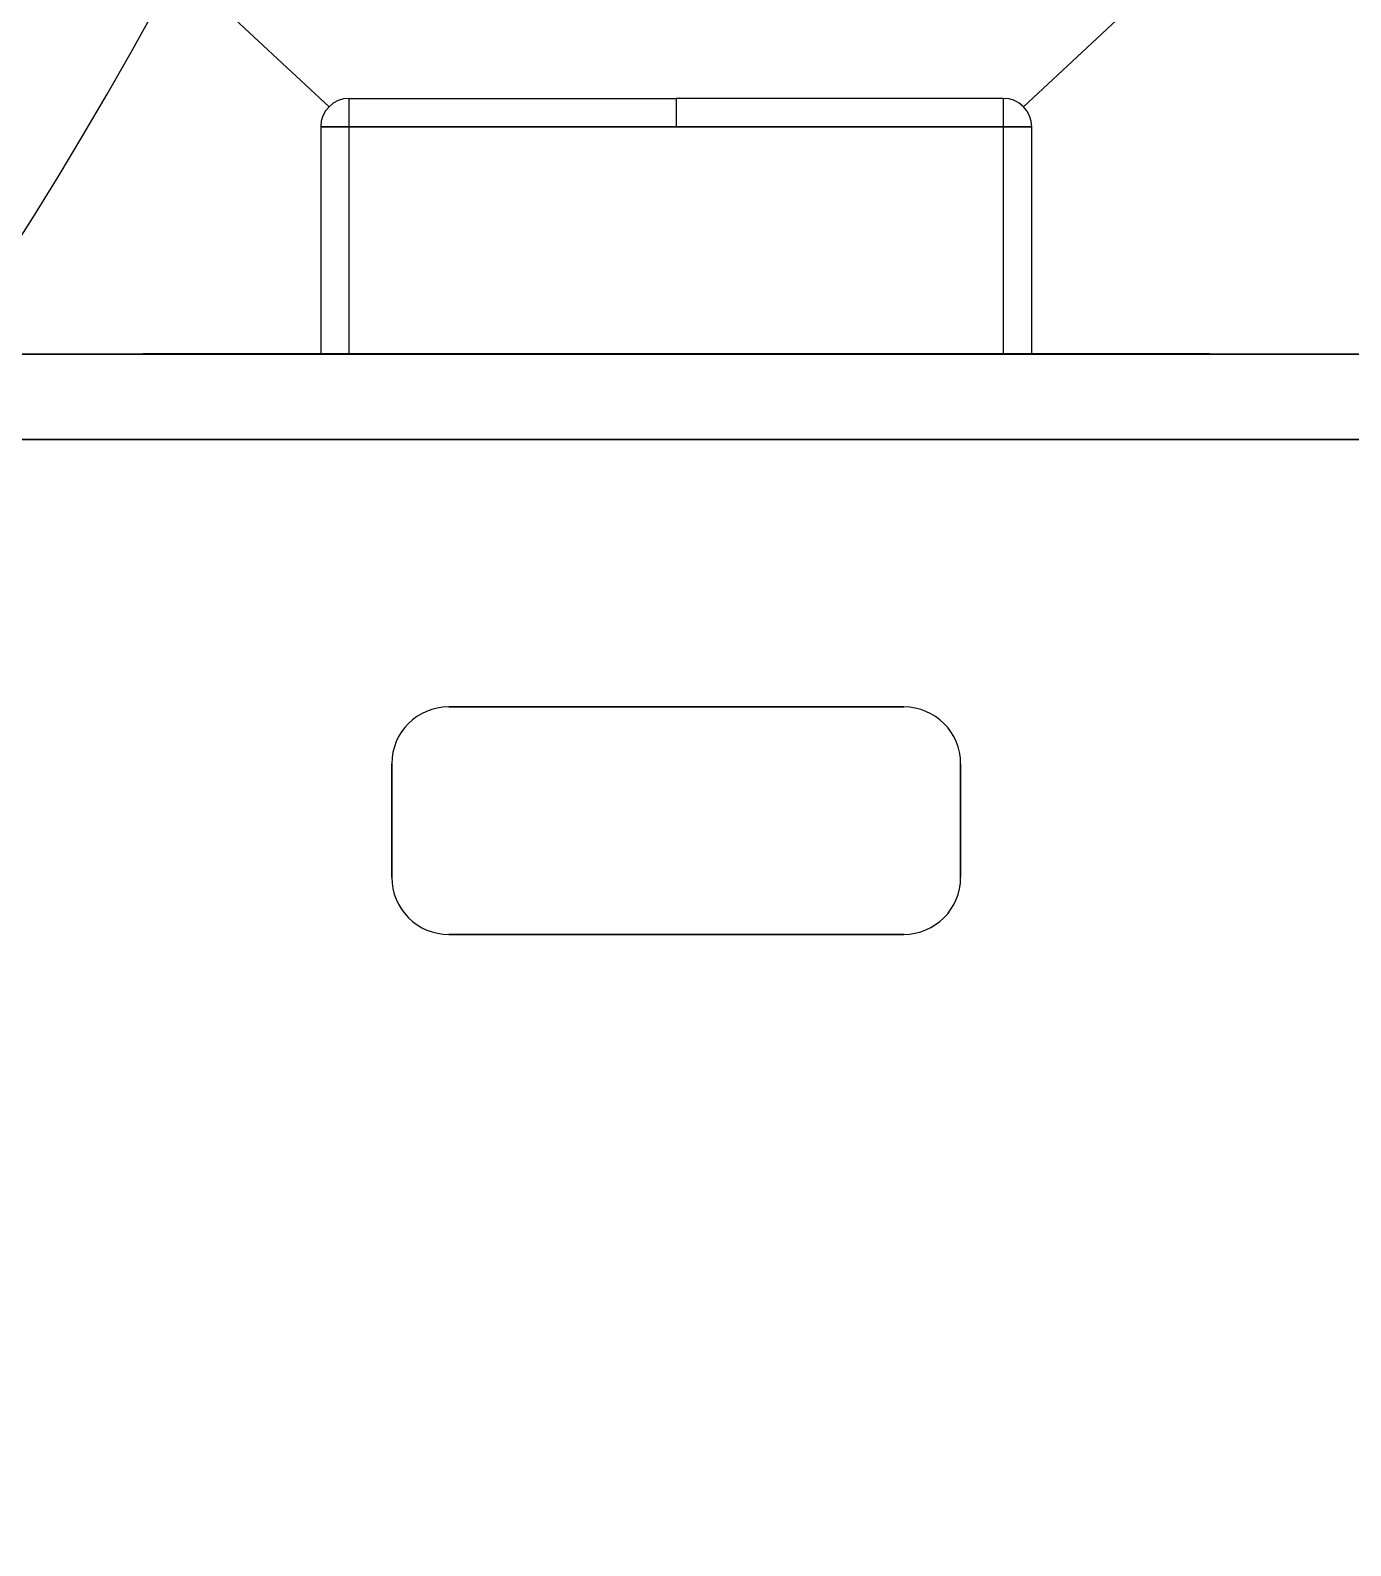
# Model space of a CAD drawing. Header units: millimetres. Extents: x 441156 to 441876, y 4514765 to 4515211.
# Drawn here: x 441348.5219 to 441348.754, y 4515148.1298 to 4515148.3963 of the extents above; entities that cross this region are included whole.
import ezdxf

# ---------------------------------------------------------------- set-up
doc = ezdxf.new("R2010")
doc.units = ezdxf.units.MM
doc.layers.add('01_mono PRIMERA', color=2, linetype='Continuous')
doc.layers.add('Instalaciones_ventilación_extracción', color=86, linetype='Continuous', lineweight=25)

# ---------------------------------------------------------------- blocks, each defined once
blk = doc.blocks.new('A$C065C7C63')
at = {"layer": '01_mono PRIMERA', "color": 254}
blk.add_arc((15.43221913315313, 9.214894154853937, -5.30737347269713e-07), 0.725, 270.0000000000358, 356.7241710402458, dxfattribs=at)

msp = doc.modelspace()

# ---------------------------------------------------------------- linework, layer by layer
at = {"layer": 'Instalaciones_ventilación_extracción'}
for p, q in [((441348.5253926172, 4515148.428471999, -5.307373364137415e-07), (441348.5743570822, 4515148.382841568, -5.307373364137415e-07)), ((441348.7453926169, 4515148.428471999, -5.307373364137415e-07), (441348.6964281519, 4515148.382841568, -5.307373364137415e-07)), ((441348.5778926174, 4515148.339406034, -5.307373364137415e-07), (441348.5778926174, 4515148.384306034, -5.307373364137415e-07)), ((441348.5778926174, 4515148.384306034, -5.307373364137415e-07), (441348.6353926175, 4515148.384306034, -5.307373364137415e-07)), ((441348.6353926175, 4515148.384306034, -5.307373364137415e-07), (441348.6353926175, 4515148.379306034, -5.307373364137415e-07)), ((441348.6353926175, 4515148.384306034, -5.307373364137415e-07), (441348.6353926175, 4515148.379306034, -5.307373364137415e-07)), ((441348.6928926167, 4515148.384306034, -5.307373364137415e-07), (441348.6353926175, 4515148.384306034, -5.307373364137415e-07)), ((441348.6928926167, 4515148.384306034, -5.307373364137415e-07), (441348.6928926167, 4515148.339406034, -5.307373364137415e-07)), ((441348.5728926175, 4515148.379306034, -5.307373364137415e-07), (441348.5728926175, 4515148.339406034, -5.307373364137415e-07)), ((441348.6353926175, 4515148.379306034, -5.307373364137415e-07), (441348.5728926175, 4515148.379306034, -5.307373364137415e-07)), ((441348.5728926175, 4515148.379306034, -5.307373364137415e-07), (441348.6353926175, 4515148.379306034, -5.307373364137415e-07)), ((441348.6978926175, 4515148.379306034, -5.307373364137415e-07), (441348.6353926175, 4515148.379306034, -5.307373364137415e-07)), ((441348.6353926175, 4515148.379306034, -5.307373364137415e-07), (441348.6978926175, 4515148.379306034, -5.307373364137415e-07)), ((441348.6978926175, 4515148.339406034, -5.307373364137415e-07), (441348.6978926175, 4515148.379306034, -5.307373364137415e-07)), ((441348.5053926167, 4515148.339306034, -5.307373364137415e-07), (441348.7653926174, 4515148.339306034, -5.307373364137415e-07)), ((441348.7653926174, 4515148.339306034, -5.307373364137415e-07), (441348.5053926167, 4515148.339306034, -5.307373364137415e-07)), ((441348.5416426175, 4515148.339306034, -5.307373364137415e-07), (441348.5416426175, 4515148.339406034, -5.307373364137415e-07)), ((441348.5416426175, 4515148.339406034, -5.307373364137415e-07), (441348.5566426172, 4515148.339406034, -5.307373364137415e-07)), ((441348.5566426172, 4515148.339406034, -5.307373364137415e-07), (441348.5416426175, 4515148.339406034, -5.307373364137415e-07)), ((441348.5416426175, 4515148.339306034, -5.307373364137415e-07), (441348.5416426175, 4515148.339406034, -5.307373364137415e-07)), ((441348.5416426175, 4515148.339306034, -5.307373364137415e-07), (441348.5566426172, 4515148.339306034, -5.307373364137415e-07)), ((441348.5566426172, 4515148.339306034, -5.307373364137415e-07), (441348.5416426175, 4515148.339306034, -5.307373364137415e-07)), ((441348.5566426172, 4515148.339306034, -5.307373364137415e-07), (441348.5566426172, 4515148.339406034, -5.307373364137415e-07)), ((441348.5566426172, 4515148.339406034, -5.307373364137415e-07), (441348.7141426169, 4515148.339406034, -5.307373364137415e-07)), ((441348.7141426169, 4515148.339406034, -5.307373364137415e-07), (441348.5566426172, 4515148.339406034, -5.307373364137415e-07)), ((441348.5566426172, 4515148.339306034, -5.307373364137415e-07), (441348.5566426172, 4515148.339406034, -5.307373364137415e-07)), ((441348.5566426172, 4515148.339306034, -5.307373364137415e-07), (441348.7141426169, 4515148.339306034, -5.307373364137415e-07)), ((441348.7141426169, 4515148.339306034, -5.307373364137415e-07), (441348.5566426172, 4515148.339306034, -5.307373364137415e-07)), ((441348.6978926175, 4515148.339406034, -5.307373364137415e-07), (441348.5728926175, 4515148.339406034, -5.307373364137415e-07)), ((441348.5728926175, 4515148.339406034, -5.307373364137415e-07), (441348.6978926175, 4515148.339406034, -5.307373364137415e-07)), ((441348.5778926174, 4515148.339406034, -5.307373364137415e-07), (441348.6928926167, 4515148.339406034, -5.307373364137415e-07)), ((441348.6928926167, 4515148.339406034, -5.307373364137415e-07), (441348.5778926174, 4515148.339406034, -5.307373364137415e-07)), ((441348.7141426169, 4515148.339306034, -5.307373364137415e-07), (441348.7141426169, 4515148.339406034, -5.307373364137415e-07)), ((441348.7141426169, 4515148.339406034, -5.307373364137415e-07), (441348.7291426175, 4515148.339406034, -5.307373364137415e-07)), ((441348.7291426175, 4515148.339406034, -5.307373364137415e-07), (441348.7141426169, 4515148.339406034, -5.307373364137415e-07)), ((441348.7141426169, 4515148.339306034, -5.307373364137415e-07), (441348.7141426169, 4515148.339406034, -5.307373364137415e-07)), ((441348.7141426169, 4515148.339306034, -5.307373364137415e-07), (441348.7291426175, 4515148.339306034, -5.307373364137415e-07)), ((441348.7291426175, 4515148.339306034, -5.307373364137415e-07), (441348.7141426169, 4515148.339306034, -5.307373364137415e-07)), ((441348.7291426175, 4515148.339306034, -5.307373364137415e-07), (441348.7291426175, 4515148.339406034, -5.307373364137415e-07)), ((441348.7291426175, 4515148.339306034, -5.307373364137415e-07), (441348.7291426175, 4515148.339406034, -5.307373364137415e-07)), ((441348.7653867202, 4515148.324306034, -5.307373364137415e-07), (441348.5053985147, 4515148.324306034, -5.307373364137415e-07)), ((441348.5053985147, 4515148.324306034, -5.307373364137415e-07), (441348.7653867202, 4515148.324306034, -5.307373364137415e-07)), ((441348.6753926175, 4515148.277306034, -5.307373364137415e-07), (441348.5953926175, 4515148.277306034, -5.307373364137415e-07)), ((441348.5953926175, 4515148.277306034, -5.307373364137415e-07), (441348.6753926175, 4515148.277306034, -5.307373364137415e-07)), ((441348.5853926167, 4515148.267306034, -5.307373364137415e-07), (441348.5853926167, 4515148.247306034, -5.307373364137415e-07)), ((441348.5853926167, 4515148.247306034, -5.307373364137415e-07), (441348.5853926167, 4515148.267306034, -5.307373364137415e-07)), ((441348.6853926173, 4515148.247306034, -5.307373364137415e-07), (441348.6853926173, 4515148.267306034, -5.307373364137415e-07)), ((441348.6853926173, 4515148.267306034, -5.307373364137415e-07), (441348.6853926173, 4515148.247306034, -5.307373364137415e-07)), ((441348.5953926175, 4515148.237306034, -5.307373364137415e-07), (441348.6753926175, 4515148.237306034, -5.307373364137415e-07)), ((441348.6753926175, 4515148.237306034, -5.307373364137415e-07), (441348.5953926175, 4515148.237306034, -5.307373364137415e-07))]:
    msp.add_line(p, q, dxfattribs=at)
for centre, radius, start, end in [((441348.5778926174, 4515148.379306034, -5.307373364137415e-07), 0.005000000000023874, 89.99998127034064, 179.9999801497627), ((441348.6928926167, 4515148.379306034, -5.307373364137415e-07), 0.005000000000023874, 7.016709298534877e-15, 89.99998127034064), ((441348.5953926175, 4515148.267306034, -5.307373364137415e-07), 0.01000000000004775, 89.99998127034064, 179.9999801497627), ((441348.5953926175, 4515148.267306034, -5.307373364137415e-07), 0.01000000000004775, 89.99998127034064, 179.9999801497627), ((441348.6753926175, 4515148.267306034, -5.307373364137415e-07), 0.01000000000004775, 7.016709298534877e-15, 89.99998127034064), ((441348.6753926175, 4515148.267306034, -5.307373364137415e-07), 0.01000000000004775, 7.016709298534877e-15, 89.99998127034064), ((441348.5953926175, 4515148.247306034, -5.307373364137415e-07), 0.01000000000004775, 179.9999801497627, 270.0000187296594), ((441348.5953926175, 4515148.247306034, -5.307373364137415e-07), 0.01000000000004775, 179.9999801497627, 270.0000187296594), ((441348.6753926175, 4515148.247306034, -5.307373364137415e-07), 0.01000000000004775, 270.0000187296594, 7.016709298534877e-15), ((441348.6753926175, 4515148.247306034, -5.307373364137415e-07), 0.01000000000004775, 270.0000187296594, 7.016709298534877e-15)]:
    msp.add_arc(centre, radius, start, end, dxfattribs=at)

# ---------------------------------------------------------------- block references
at = {"layer": '01_mono PRIMERA'}
msp.add_blockref('A$C065C7C63', (441332.4752752318, 4515139.532857206), dxfattribs=at)

doc.saveas('drawing.dxf')
